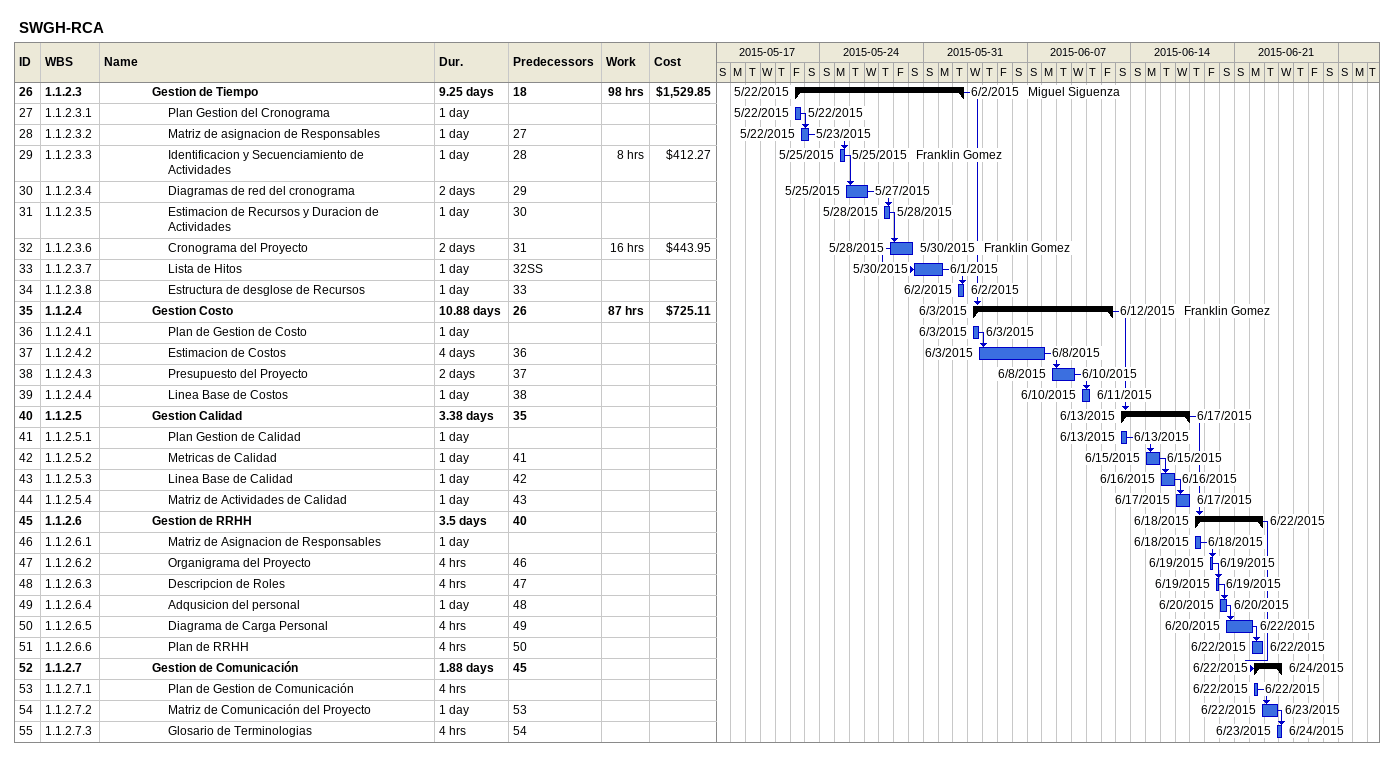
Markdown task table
SWGH-RCA

| ID | WBS | Task | Duration | Start | Finish | Predecessors | Resources | Work (h) | Cost ($) |
|---|---|---|---|---|---|---|---|---|---|
| 26 | 1.1.2.3 | **Gestion de Tiempo** | 9.25d | 2015-05-22 | 2015-06-02 | 18 | Miguel Siguenza | 98 | 1529.85 |
| 27 | 1.1.2.3.1 | Plan Gestion del Cronograma | 1d | 2015-05-22 | 2015-05-22 |  |  |  |  |
| 28 | 1.1.2.3.2 | Matriz de asignacion de Responsables | 1d | 2015-05-22 | 2015-05-23 | 27 |  |  |  |
| 29 | 1.1.2.3.3 | Identificacion y Secuenciamiento de Actividades | 1d | 2015-05-25 | 2015-05-25 | 28 | Franklin Gomez | 8 | 412.27 |
| 30 | 1.1.2.3.4 | Diagramas de red del cronograma | 2d | 2015-05-25 | 2015-05-27 | 29 |  |  |  |
| 31 | 1.1.2.3.5 | Estimacion de Recursos y Duracion de Actividades | 1d | 2015-05-28 | 2015-05-28 | 30 |  |  |  |
| 32 | 1.1.2.3.6 | Cronograma del Proyecto | 2d | 2015-05-28 | 2015-05-30 | 31 | Franklin Gomez | 16 | 443.95 |
| 33 | 1.1.2.3.7 | Lista de Hitos | 1d | 2015-05-30 | 2015-06-01 | 32SS |  |  |  |
| 34 | 1.1.2.3.8 | Estructura de desglose de Recursos | 1d | 2015-06-02 | 2015-06-02 | 33 |  |  |  |
| 35 | 1.1.2.4 | **Gestion Costo** | 10.88d | 2015-06-03 | 2015-06-12 | 26 | Franklin Gomez | 87 | 725.11 |
| 36 | 1.1.2.4.1 | Plan de Gestion de Costo | 1d | 2015-06-03 | 2015-06-03 |  |  |  |  |
| 37 | 1.1.2.4.2 | Estimacion de Costos | 4d | 2015-06-03 | 2015-06-08 | 36 |  |  |  |
| 38 | 1.1.2.4.3 | Presupuesto del Proyecto | 2d | 2015-06-08 | 2015-06-10 | 37 |  |  |  |
| 39 | 1.1.2.4.4 | Linea Base de Costos | 1d | 2015-06-10 | 2015-06-11 | 38 |  |  |  |
| 40 | 1.1.2.5 | **Gestion Calidad** | 3.38d | 2015-06-13 | 2015-06-17 | 35 |  |  |  |
| 41 | 1.1.2.5.1 | Plan Gestion de Calidad | 1d | 2015-06-13 | 2015-06-13 |  |  |  |  |
| 42 | 1.1.2.5.2 | Metricas de Calidad | 1d | 2015-06-15 | 2015-06-15 | 41 |  |  |  |
| 43 | 1.1.2.5.3 | Linea Base de Calidad | 1d | 2015-06-16 | 2015-06-16 | 42 |  |  |  |
| 44 | 1.1.2.5.4 | Matriz de Actividades de Calidad | 1d | 2015-06-17 | 2015-06-17 | 43 |  |  |  |
| 45 | 1.1.2.6 | **Gestion de RRHH** | 3.5d | 2015-06-18 | 2015-06-22 | 40 |  |  |  |
| 46 | 1.1.2.6.1 | Matriz de Asignacion de Responsables | 1d | 2015-06-18 | 2015-06-18 |  |  |  |  |
| 47 | 1.1.2.6.2 | Organigrama del Proyecto | 4h | 2015-06-19 | 2015-06-19 | 46 |  |  |  |
| 48 | 1.1.2.6.3 | Descripcion de Roles | 4h | 2015-06-19 | 2015-06-19 | 47 |  |  |  |
| 49 | 1.1.2.6.4 | Adqusicion del personal | 1d | 2015-06-20 | 2015-06-20 | 48 |  |  |  |
| 50 | 1.1.2.6.5 | Diagrama de Carga Personal | 4h | 2015-06-20 | 2015-06-22 | 49 |  |  |  |
| 51 | 1.1.2.6.6 | Plan de RRHH | 4h | 2015-06-22 | 2015-06-22 | 50 |  |  |  |
| 52 | 1.1.2.7 | **Gestion de Comunicación** | 1.88d | 2015-06-22 | 2015-06-24 | 45 |  |  |  |
| 53 | 1.1.2.7.1 | Plan de Gestion de Comunicación | 4h | 2015-06-22 | 2015-06-22 |  |  |  |  |
| 54 | 1.1.2.7.2 | Matriz de Comunicación del Proyecto | 1d | 2015-06-22 | 2015-06-23 | 53 |  |  |  |
| 55 | 1.1.2.7.3 | Glosario de Terminologias | 4h | 2015-06-23 | 2015-06-24 | 54 |  |  |  |
